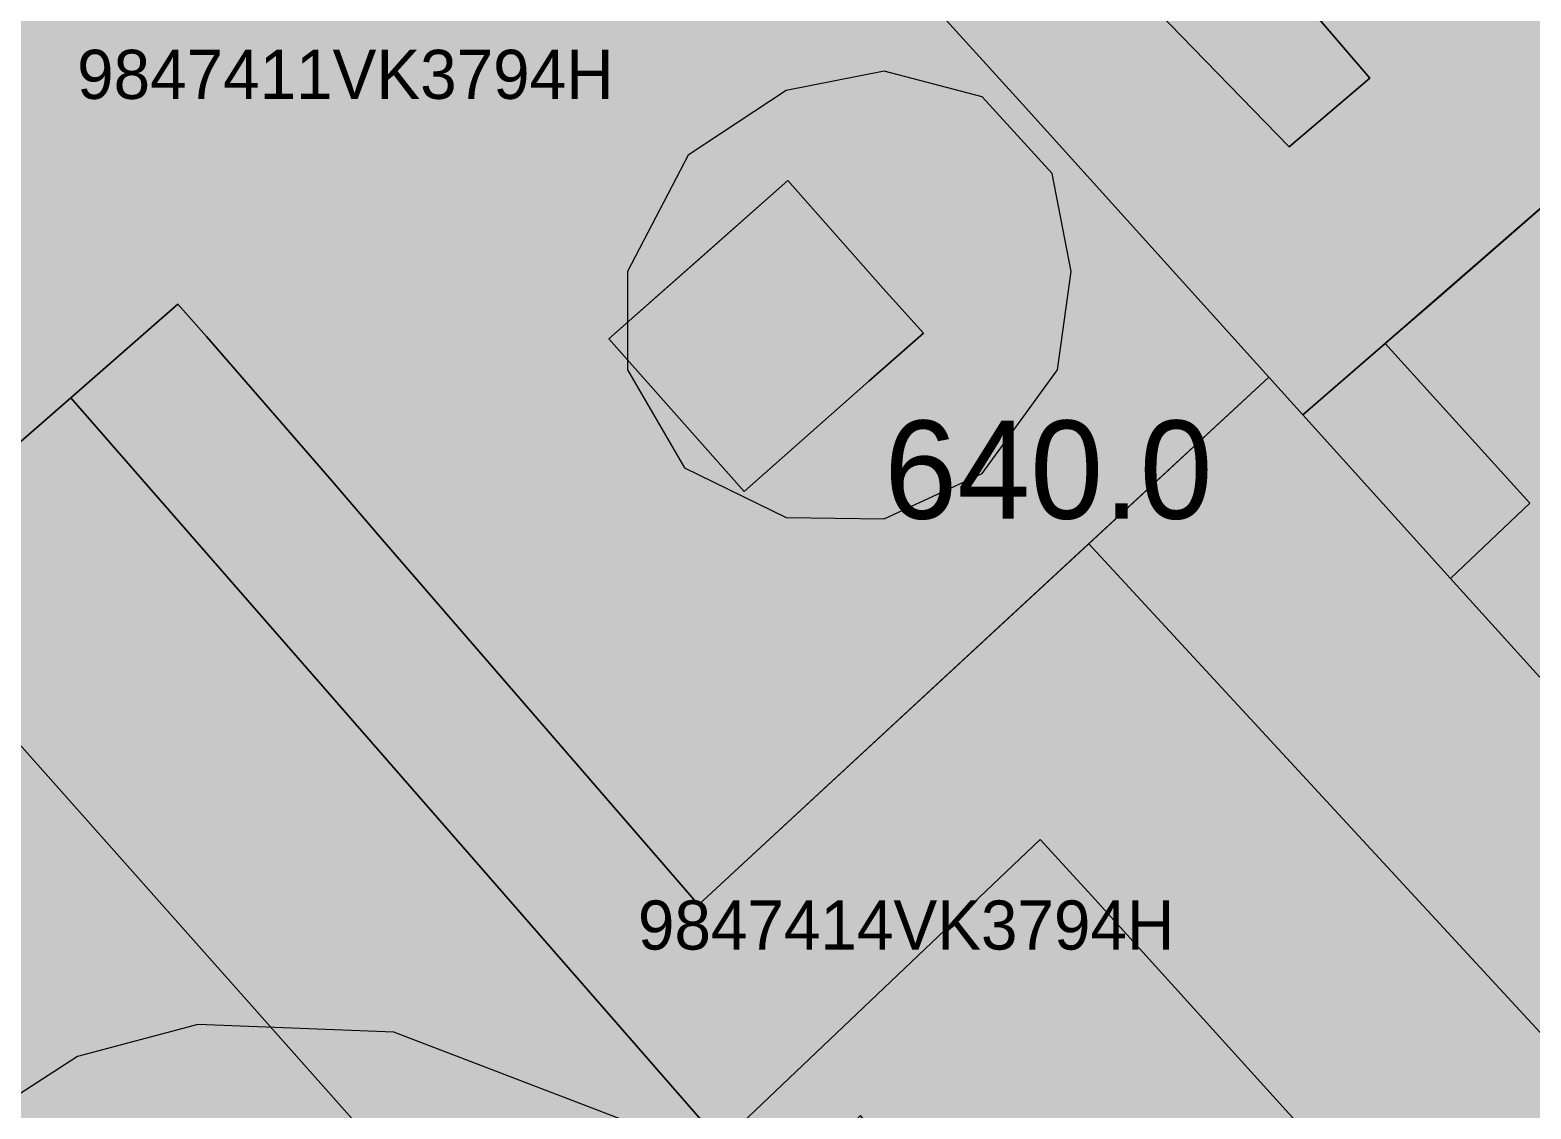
# Model space of a CAD drawing. Header units: metres. Extents: x -6 to 1255, y -2 to 532.
# Drawn here: x 35.55 to 66.13, y 81.87 to 103.86 of the extents above; entities that cross this region are included whole.
import ezdxf

# ---------------------------------------------------------------- set-up
doc = ezdxf.new("R2010")
doc.units = ezdxf.units.M
doc.header["$MEASUREMENT"] = 0
for name, color, linetype, lineweight, true_color in [('TPX_BUILDINGS', 7, 'CONTINUOUS', 0, 0x000000), ('TPX_BUILDINGS_HATCH', 7, 'CONTINUOUS', 0, 0xf0f0f0), ('TPX_BUILDINGS_SHADOWS_HATCH', 7, 'CONTINUOUS', 0, 0x000000), ('TPX_BUILDINGS_SHADOWS_OUTLINES', 7, 'CONTINUOUS', 0, 0x000000), ('TPX_CADASTRES', 7, 'CONTINUOUS', 0, 0x646464), ('TPX_CADASTRES_TEXT', 7, 'CONTINUOUS', 0, 0x000000), ('TPX_RELIEF_CONTOUR_LINES', 7, 'CONTINUOUS', 0, 0x969696), ('TPX_RELIEF_CONTOUR_LINES_TEXT', 7, 'CONTINUOUS', 0, 0x000000)]:
    doc.layers.add(name, color=color, linetype=linetype, lineweight=lineweight, true_color=true_color)

msp = doc.modelspace()

# ---------------------------------------------------------------- hatches: boundary and pattern name
at = {"layer": 'TPX_BUILDINGS_HATCH'}
h = msp.add_hatch(color=256, dxfattribs=at)
h.paths.add_polyline_path([(46.652, 126.044), (39.682, 120.154), (40.122, 119.674), (42.712, 116.794), (44.682, 114.614), (50.782, 107.864), (52.982, 105.424), (54.422, 103.834), (55.772, 102.344), (60.792, 96.784), (61.482, 96.014), (63.164, 97.471), (63.272, 97.564), (64.299, 98.457), (68.352, 101.984), (62.682, 108.234), (55.042, 116.674), (52.082, 113.984), (49.902, 116.414), (52.922, 119.004), (49.642, 122.654), (46.652, 126.044)])
h.paths.add_polyline_path([(58.282, 104.484), (60.122, 106.054), (62.852, 102.874), (61.202, 101.474), (58.282, 104.484)], flags=16)
h = msp.add_hatch(color=256, dxfattribs=at)
h.paths.add_polyline_path([(39.682, 120.154), (25.452, 108.154), (25.732, 107.554), (27.252, 104.224), (28.802, 100.864), (30.012, 98.204), (31.092, 95.874), (32.252, 92.764), (36.382, 96.364), (38.562, 98.274), (39.142, 97.614), (41.702, 94.664), (42.722, 93.474), (49.172, 86.034), (56.922, 93.204), (57.124, 93.391), (60.792, 96.784), (55.772, 102.344), (54.422, 103.834), (52.982, 105.424), (50.782, 107.864), (44.682, 114.614), (42.712, 116.794), (40.122, 119.674), (39.682, 120.154)])
h.paths.add_polyline_path([(41.142, 107.944), (45.112, 111.404), (47.532, 108.624), (43.562, 105.164), (41.142, 107.944)], flags=16)
h.paths.add_polyline_path([(47.342, 97.564), (50.992, 100.794), (52.932, 98.594), (53.752, 97.684), (52.642, 96.704), (50.102, 94.454), (47.342, 97.564)], flags=16)
h = msp.add_hatch(color=256, dxfattribs=at)
h.paths.add_polyline_path([(46.822, 76.374), (46.522, 76.094), (48.012, 74.244), (54.982, 65.694), (55.292, 65.324), (57.778, 62.381), (60.082, 59.654), (60.312, 59.383), (60.449, 59.221), (62.582, 61.033), (68.791, 53.703), (66.711, 51.833), (66.611, 51.743), (68.711, 49.413), (68.959, 49.141), (72.781, 44.953), (74.888, 42.63), (76.21, 41.172), (76.581, 40.763), (86.172, 53.302), (86.471, 53.693), (88.171, 55.923), (88.491, 56.343), (95.631, 65.693), (96.052, 66.243), (98.251, 69.113), (97.87, 69.522), (94.264, 73.385), (94.172, 73.483), (93.462, 74.253), (93.33, 74.402), (85.693, 83.004), (84.842, 83.963), (84.693, 84.134), (82.482, 82.213), (73.522, 92.404), (75.482, 94.134), (74.472, 95.244), (71.432, 98.584), (68.352, 101.984), (64.299, 98.457), (63.272, 97.564), (63.164, 97.471), (66.112, 94.214), (64.492, 92.684), (66.368, 90.61), (72.772, 83.533), (70.239, 81.177), (68.892, 79.924), (66.812, 77.984), (65.772, 77.014), (65.452, 76.714), (64.965, 76.26), (60.552, 72.144), (59.002, 70.724), (53.202, 77.604), (54.752, 79.024), (53.772, 80.194), (52.472, 81.744), (50.662, 80.024), (49.673, 79.092), (49.272, 78.714), (46.822, 76.374)])
h.paths.add_polyline_path([(66.782, 70.313), (69.412, 72.713), (70.762, 71.243), (73.192, 73.443), (71.842, 74.923), (74.382, 77.243), (80.932, 69.993), (77.852, 66.993), (75.702, 64.903), (73.552, 62.823), (66.782, 70.313)], flags=16)
for points in [[(36.382, 96.364), (32.252, 92.764), (33.542, 91.314), (42.922, 80.764), (46.152, 77.134), (46.822, 76.374), (49.272, 78.714), (49.673, 79.092), (50.662, 80.024), (52.472, 81.744), (53.772, 80.194), (54.752, 79.024), (54.862, 78.894), (60.552, 72.144), (64.965, 76.26), (65.452, 76.714), (65.772, 77.014), (66.812, 77.984), (68.892, 79.924), (70.239, 81.177), (72.772, 83.533), (66.368, 90.61), (64.492, 92.684), (61.482, 96.014), (60.792, 96.784), (57.124, 93.391), (62.382, 87.694), (67.712, 81.924), (63.926, 78.766), (57.182, 86.214), (56.132, 87.364), (49.632, 81.184), (40.772, 91.334), (36.382, 96.364)], [(13.332, 71.174), (8.942, 66.604), (9.792, 65.694), (22.022, 52.384), (25.382, 55.194), (26.932, 56.484), (37.862, 65.694), (39.482, 67.054), (40.802, 68.164), (42.432, 69.544), (45.212, 71.884), (48.012, 74.244), (46.522, 76.094), (46.822, 76.374), (46.152, 77.134), (42.922, 80.764), (33.542, 91.314), (31.592, 89.344), (25.992, 83.674), (25.562, 83.284), (23.452, 81.404), (21.582, 79.744), (13.332, 71.174)]]:
    msp.add_hatch(color=256, dxfattribs=at).paths.add_polyline_path(points)
at = {"layer": 'TPX_BUILDINGS_SHADOWS_HATCH'}
for points in [[(60.122, 106.054), (58.282, 104.484), (61.202, 101.474), (62.852, 102.874), (60.122, 106.054)], [(49.241, 99.244), (47.342, 97.564), (50.102, 94.454), (52.642, 96.704), (53.752, 97.684), (52.932, 98.594), (50.992, 100.794), (49.241, 99.244)], [(38.562, 98.274), (36.382, 96.364), (40.772, 91.334), (49.632, 81.184), (56.132, 87.364), (57.182, 86.214), (63.926, 78.766), (67.712, 81.924), (62.382, 87.694), (57.124, 93.391), (49.172, 86.034), (42.722, 93.474), (41.702, 94.664), (39.142, 97.614), (38.562, 98.274)], [(63.164, 97.471), (61.482, 96.014), (64.492, 92.684), (66.112, 94.214), (63.164, 97.471)]]:
    msp.add_hatch(color=256, dxfattribs=at).paths.add_polyline_path(points)

# ---------------------------------------------------------------- linework, layer by layer
at = {"layer": 'TPX_BUILDINGS', "elevation": 0.042}
for points in [[(46.652, 126.044), (39.682, 120.154), (40.122, 119.674), (42.712, 116.794), (44.682, 114.614), (50.782, 107.864), (52.982, 105.424), (54.422, 103.834), (55.772, 102.344), (60.792, 96.784), (61.482, 96.014), (63.164, 97.471), (63.272, 97.564), (64.299, 98.457), (68.352, 101.984), (62.682, 108.234), (55.042, 116.674), (52.082, 113.984), (49.902, 116.414), (52.922, 119.004), (49.642, 122.654)], [(39.682, 120.154), (25.452, 108.154), (25.732, 107.554), (27.252, 104.224), (28.802, 100.864), (30.012, 98.204), (31.092, 95.874), (32.252, 92.764), (36.382, 96.364), (38.562, 98.274), (39.142, 97.614), (41.702, 94.664), (42.722, 93.474), (49.172, 86.034), (56.922, 93.204), (57.124, 93.391), (60.792, 96.784), (55.772, 102.344), (54.422, 103.834), (52.982, 105.424), (50.782, 107.864), (44.682, 114.614), (42.712, 116.794), (40.122, 119.674)], [(58.282, 104.484), (60.122, 106.054), (62.852, 102.874), (61.202, 101.474)], [(47.342, 97.564), (50.992, 100.794), (52.932, 98.594), (53.752, 97.684), (52.642, 96.704), (50.102, 94.454)], [(13.332, 71.174), (8.942, 66.604), (9.792, 65.694), (22.022, 52.384), (25.382, 55.194), (26.932, 56.484), (37.862, 65.694), (39.482, 67.054), (40.802, 68.164), (42.432, 69.544), (45.212, 71.884), (48.012, 74.244), (46.522, 76.094), (46.822, 76.374), (46.152, 77.134), (42.922, 80.764), (33.542, 91.314), (31.592, 89.344), (25.992, 83.674), (25.562, 83.284), (23.452, 81.404), (21.582, 79.744)]]:
    msp.add_lwpolyline(points, close=True, dxfattribs=at)
for points in [[(82.482, 82.213), (73.522, 92.404), (75.482, 94.134), (74.472, 95.244), (71.432, 98.584), (68.352, 101.984), (64.299, 98.457), (63.272, 97.564), (63.164, 97.471), (66.112, 94.214), (64.492, 92.684), (66.368, 90.61), (72.772, 83.533), (70.239, 81.177)], [(70.239, 81.177), (72.772, 83.533), (66.368, 90.61), (64.492, 92.684), (61.482, 96.014), (60.792, 96.784), (57.124, 93.391), (62.382, 87.694), (67.712, 81.924), (63.926, 78.766), (57.182, 86.214), (56.132, 87.364), (49.632, 81.184), (40.772, 91.334), (36.382, 96.364), (32.252, 92.764)], [(33.542, 91.314), (42.922, 80.764)]]:
    msp.add_lwpolyline(points, dxfattribs=at)
at = {"layer": 'TPX_BUILDINGS_SHADOWS_OUTLINES', "elevation": 0.039}
for points in [[(60.122, 106.054), (58.282, 104.484), (61.202, 101.474), (62.852, 102.874)], [(49.241, 99.244), (47.342, 97.564), (50.102, 94.454), (52.642, 96.704), (53.752, 97.684), (52.932, 98.594), (50.992, 100.794)], [(38.562, 98.274), (36.382, 96.364), (40.772, 91.334), (49.632, 81.184), (56.132, 87.364), (57.182, 86.214), (63.926, 78.766), (67.712, 81.924), (62.382, 87.694), (57.124, 93.391), (49.172, 86.034), (42.722, 93.474), (41.702, 94.664), (39.142, 97.614)], [(63.164, 97.471), (61.482, 96.014), (64.492, 92.684), (66.112, 94.214)]]:
    msp.add_lwpolyline(points, close=True, dxfattribs=at)
at = {"layer": 'TPX_CADASTRES', "elevation": 0.024}
for points in [[(46.652, 126.045), (39.682, 120.155), (40.122, 119.675), (42.712, 116.795), (44.682, 114.614), (50.782, 107.864), (52.982, 105.424), (54.422, 103.834), (55.772, 102.344), (60.792, 96.784), (61.482, 96.014), (63.272, 97.564), (68.352, 101.984), (62.682, 108.234), (55.042, 116.674), (52.922, 119.004), (49.642, 122.654)], [(39.682, 120.155), (25.452, 108.155), (25.732, 107.555), (27.252, 104.225), (28.802, 100.865), (30.012, 98.205), (31.092, 95.875), (32.252, 92.765), (36.382, 96.364), (38.562, 98.274), (39.142, 97.614), (41.702, 94.664), (42.722, 93.474), (49.172, 86.034), (56.922, 93.204), (60.792, 96.784), (55.772, 102.344), (54.422, 103.834), (52.982, 105.424), (50.782, 107.864), (44.682, 114.614), (42.712, 116.795), (40.122, 119.675)], [(13.332, 71.175), (8.942, 66.605), (9.792, 65.695), (22.022, 52.384), (25.382, 55.194), (26.932, 56.484), (37.862, 65.694), (39.482, 67.054), (40.802, 68.164), (42.432, 69.544), (45.212, 71.884), (48.012, 74.244), (46.522, 76.094), (46.822, 76.374), (46.152, 77.134), (42.922, 80.764), (33.542, 91.315), (31.592, 89.345), (25.992, 83.675), (25.562, 83.285), (23.452, 81.405), (21.582, 79.745)]]:
    msp.add_lwpolyline(points, close=True, dxfattribs=at)
for points in [[(84.182, 84.724), (75.722, 94.344), (75.482, 94.134), (71.432, 98.584), (68.352, 101.984), (63.272, 97.564), (61.482, 96.014), (64.492, 92.684), (72.772, 83.534), (68.892, 79.924), (66.812, 77.984), (65.772, 77.014), (65.452, 76.714), (60.552, 72.144), (54.862, 78.894), (52.472, 81.744), (50.662, 80.024), (49.272, 78.714), (46.822, 76.374), (46.522, 76.094), (48.012, 74.244), (54.982, 65.694), (55.292, 65.324), (60.082, 59.654)], [(68.892, 79.924), (72.772, 83.534), (64.492, 92.684), (61.482, 96.014), (60.792, 96.784), (56.922, 93.204), (49.172, 86.034), (42.722, 93.474), (41.702, 94.664), (39.142, 97.614), (38.562, 98.274), (36.382, 96.364), (32.252, 92.765)], [(33.542, 91.315), (42.922, 80.764)]]:
    msp.add_lwpolyline(points, dxfattribs=at)
at = {"layer": 'TPX_RELIEF_CONTOUR_LINES', "elevation": 0.045}
for points in [[(52.953, 103.019), (50.955, 102.623), (48.956, 101.307), (47.721, 98.934), (47.721, 96.935), (48.886, 94.936), (50.955, 93.924), (52.953, 93.9), (54.951, 94.822), (56.481, 96.935), (56.761, 98.934), (56.375, 100.932), (54.951, 102.493), (52.953, 103.019)], [(86.502, 72.951), (78.143, 78.947), (74.933, 80.234), (72.935, 80.174), (66.94, 76.49), (64.942, 76.194), (62.944, 76.684), (56.949, 80.421), (54.951, 80.707), (50.955, 80.375), (42.962, 83.439), (38.965, 83.592), (36.513, 82.944), (33.427, 80.946)]]:
    msp.add_lwpolyline(points, dxfattribs=at)

# ---------------------------------------------------------------- texts
at = {"layer": 'TPX_CADASTRES_TEXT'}
for s, p in [('9847411VK3794H', (36.507, 102.454, 0.024)), ('9847414VK3794H', (47.935, 85.122, 0.024))]:
    msp.add_text(s, height=1, dxfattribs=at).set_placement(p)
at = {"layer": 'TPX_RELIEF_CONTOUR_LINES_TEXT'}
msp.add_text('640.0', height=2, dxfattribs=at).set_placement((52.953, 93.9, 0.045))

doc.saveas('drawing.dxf')
